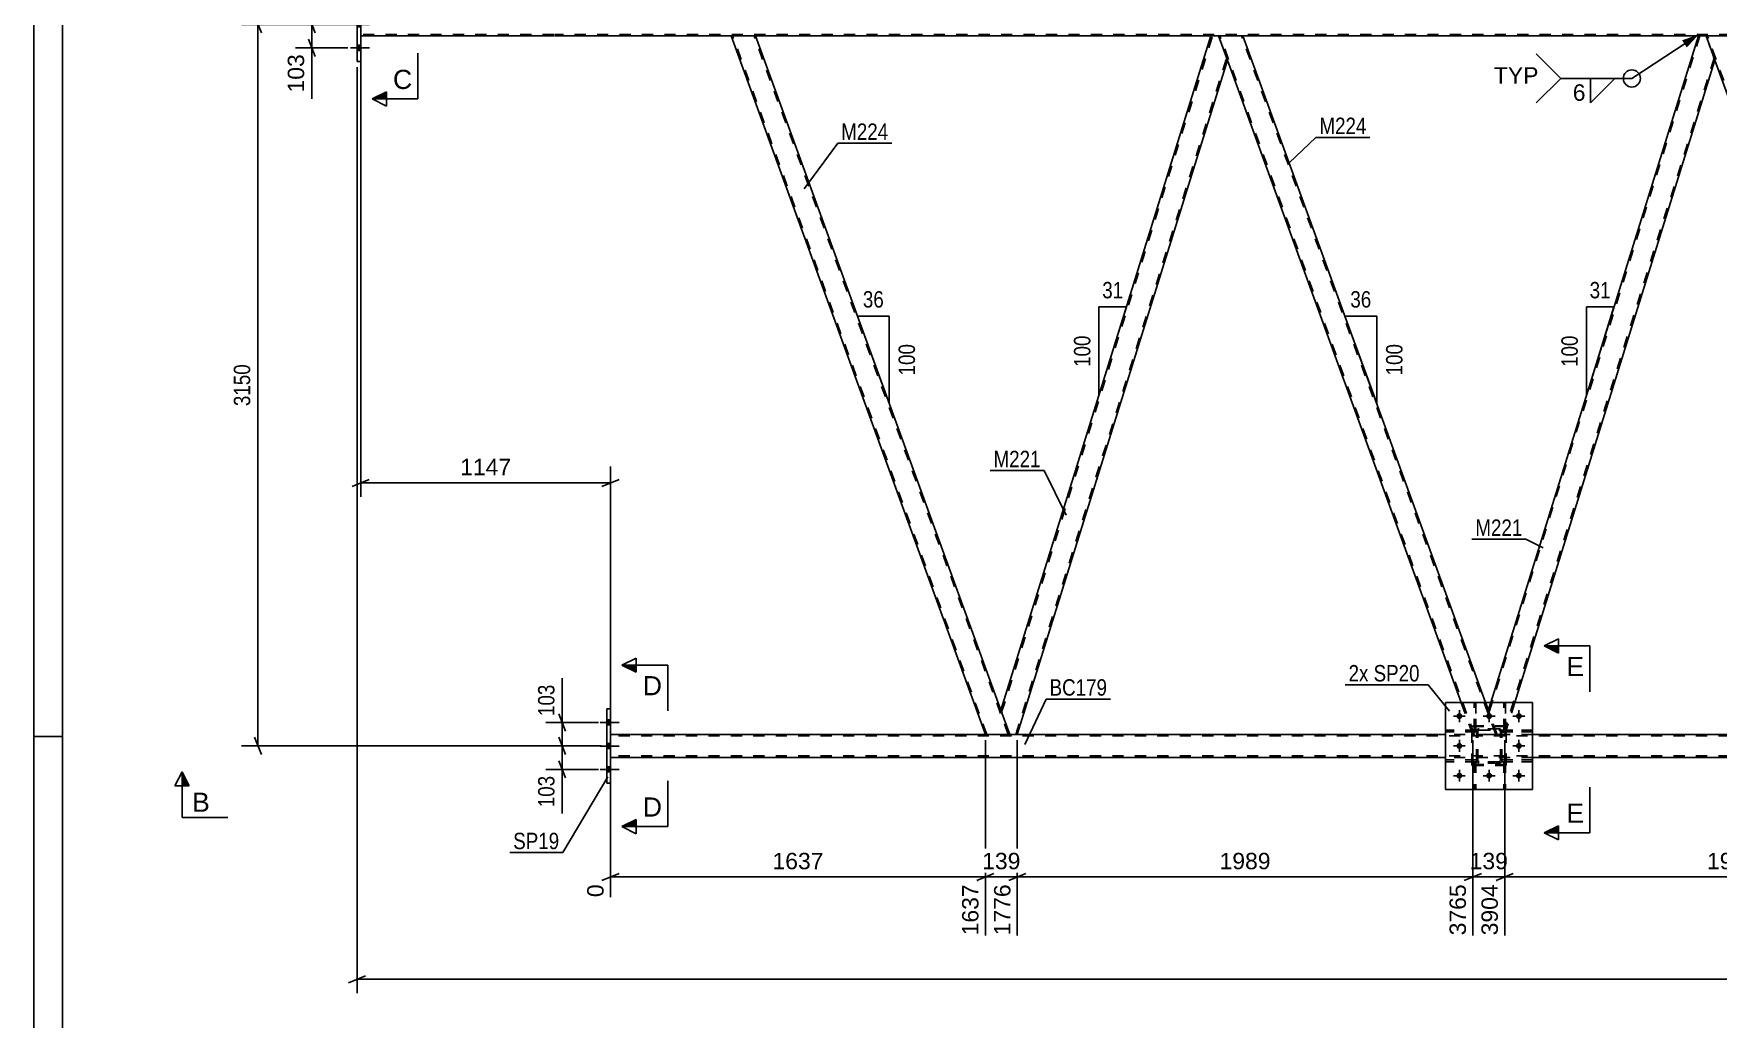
# Model space of a CAD drawing. Header units: millimetres. Extents: x -57 to 784, y -422 to 172.
# Drawn here: x -57.1 to 237.1, y -173.7 to -1.6 of the extents above; entities that cross this region are included whole.
import ezdxf

# ---------------------------------------------------------------- set-up
doc = ezdxf.new("R2010")
doc.units = ezdxf.units.MM
doc.linetypes.add('DXK_LINE_DOT2', pattern=[3.9198, 1.9599, -1.9599])
doc.linetypes.add('DXK_LINE_DOT3', pattern=[5.9187, 2.979, -0.9799, 0.9799, -0.9799])
doc.styles.add('Arial', font='ARIAL.TTF', dxfattribs={"height": 0.2})
doc.styles.add('Arial Narrow', font='ARIALN.TTF', dxfattribs={"height": 0.2})

# ---------------------------------------------------------------- blocks, each defined once
blk = doc.blocks.new('Unknown-122572029-1115')
at = {"color": 5, "linetype": 'Continuous'}
for p, q in [((-57.11, 171.64), (-57.11, -422.36)), ((-52.11, 166.64), (-52.11, -417.36)), ((-52.11, -124.36), (-57.11, -124.36))]:
    blk.add_line(p, q, dxfattribs=at)
blk = doc.blocks.new('Part-122572029-3618 - 3165')
at = {"color": 7, "linetype": 'DXK_LINE_DOT2'}
for p, q in [((204.69, -123.24), (199.29, -123.24)), ((199.29, -123.24), (199.29, -123.56)), ((199.29, -123.56), (204.69, -123.56)), ((199.89, -123.56), (199.89, -123.24)), ((204.69, -123.56), (204.69, -123.24))]:
    blk.add_line(p, q, dxfattribs=at)
blk = doc.blocks.new('Part-122572029-3621 - 3165')
at = {"color": 7, "linetype": 'DXK_LINE_DOT2'}
for p, q in [((199.29, -128.76), (199.29, -128.44)), ((199.29, -128.44), (204.69, -128.44)), ((204.69, -128.76), (199.29, -128.76)), ((199.89, -128.76), (199.89, -128.44)), ((204.69, -128.44), (204.69, -128.76))]:
    blk.add_line(p, q, dxfattribs=at)
blk = doc.blocks.new('Part-122572029-3347 - 3165')
at = {"color": 7, "linetype": 'DXK_LINE_DOT2'}
for p, q in [((0, 2), (0, -2)), ((33.73, -1.76), (0, -1.76)), ((697.85, -1.76), (33.83, -1.76)), ((68.96, -2), (64.7, -2)), ((154.09, -2), (148.51, -2)), ((239.22, -2), (233.65, -2))]:
    blk.add_line(p, q, dxfattribs=at)
at = {"color": 2, "linetype": 'Continuous'}
for p, q in [((33.73, -2), (0, -2)), ((64.7, -2), (33.83, -2)), ((148.51, -2), (68.96, -2)), ((233.65, -2), (154.09, -2))]:
    blk.add_line(p, q, dxfattribs=at)
blk = doc.blocks.new('Part-122572029-3617 - 3165')
at = {"color": 7, "linetype": 'DXK_LINE_DOT2'}
for p, q in [((194.89, -123.48), (194.93, -123.3)), ((194.93, -123.3), (194.89, -123.48)), ((194.89, -128.52), (194.89, -123.48)), ((195.13, -123.48), (195.15, -123.39)), ((195.13, -128.52), (195.13, -123.48)), ((195.15, -123.39), (195.2, -123.31)), ((195.19, -123.04), (195.37, -123)), ((195.37, -123), (195.19, -123.04)), ((195.2, -123.31), (195.28, -123.26)), ((195.28, -123.26), (195.37, -123.24)), ((198.81, -123), (195.37, -123)), ((195.37, -123.24), (198.81, -123.24)), ((198.81, -123), (199, -123.04)), ((199, -123.04), (198.81, -123)), ((198.81, -123.24), (198.91, -123.26)), ((198.91, -123.26), (198.98, -123.31)), ((198.98, -123.31), (199.04, -123.39)), ((199.04, -123.39), (199.05, -123.48)), ((199.05, -128.52), (199.05, -123.48)), ((199.26, -123.3), (199.29, -123.48)), ((199.29, -123.48), (199.26, -123.3)), ((199.29, -128.52), (199.29, -123.48)), ((194.93, -128.71), (194.89, -128.52)), ((194.89, -128.52), (194.93, -128.71)), ((195.15, -128.62), (195.13, -128.52)), ((195.2, -128.69), (195.15, -128.62)), ((195.37, -129), (195.19, -128.97)), ((195.19, -128.97), (195.37, -129)), ((195.28, -128.75), (195.2, -128.69)), ((195.37, -128.76), (195.28, -128.75)), ((198.81, -128.76), (195.37, -128.76)), ((198.81, -129), (195.37, -129)), ((198.91, -128.75), (198.81, -128.76)), ((199, -128.97), (198.81, -129)), ((198.81, -129), (199, -128.97)), ((198.98, -128.69), (198.91, -128.75)), ((199.04, -128.62), (198.98, -128.69)), ((199.05, -128.52), (199.04, -128.62)), ((199.29, -128.52), (199.26, -128.71)), ((199.26, -128.71), (199.29, -128.52))]:
    blk.add_line(p, q, dxfattribs=at)
at = {"color": 7, "linetype": 'DXK_LINE_DOT3'}
blk.add_line((197.09, -126), (197.09, -126), dxfattribs=at)
at = {"color": 7, "linetype": 'DXK_LINE_DOT2'}
for centre, start, end in [((195.37, -123.48), 112.5, 157.5), ((195.37, -123.48), 112.5, 157.5), ((198.81, -123.48), 22.5, 67.5), ((198.81, -123.48), 22.5, 67.5), ((195.37, -128.52), 202.5, 247.5), ((195.37, -128.52), 202.5, 247.5), ((198.81, -128.52), 292.5, 337.5), ((198.81, -128.52), 292.5, 337.5)]:
    blk.add_arc(centre, 0.48, start, end, dxfattribs=at)
blk = doc.blocks.new('Bolt-122572029-3310 - 3165')
at = {"linetype": 'Continuous'}
for points in [[(192.41, -120.8, -1), (191.37, -120.8, -1)], [(197.61, -120.8, -1), (196.57, -120.8, -1)], [(202.81, -120.8, -1), (201.77, -120.8, -1)], [(192.41, -126, -1), (191.37, -126, -1)], [(202.81, -126, -1), (201.77, -126, -1)], [(192.41, -131.2, -1), (191.37, -131.2, -1)], [(197.61, -131.2, -1), (196.57, -131.2, -1)], [(202.81, -131.2, -1), (201.77, -131.2, -1)]]:
    blk.add_hatch(color=1, dxfattribs=at).paths.add_polyline_path(points)
at = {"color": 1, "linetype": 'Continuous'}
for p, q in [((191.89, -119.76), (191.89, -121.84)), ((197.09, -119.76), (197.09, -121.84)), ((202.29, -119.76), (202.29, -121.84)), ((192.93, -120.8), (190.85, -120.8)), ((198.13, -120.8), (196.05, -120.8)), ((203.33, -120.8), (201.25, -120.8)), ((192.93, -126), (190.85, -126)), ((191.89, -124.96), (191.89, -127.04)), ((203.33, -126), (201.25, -126)), ((202.29, -124.96), (202.29, -127.04)), ((192.93, -131.2), (190.85, -131.2)), ((191.89, -130.16), (191.89, -132.24)), ((198.13, -131.2), (196.05, -131.2)), ((197.09, -130.16), (197.09, -132.24)), ((203.33, -131.2), (201.25, -131.2)), ((202.29, -130.16), (202.29, -132.24))]:
    blk.add_line(p, q, dxfattribs=at)
blk = doc.blocks.new('Part-122572029-3342 - 3165')
at = {"color": 2, "linetype": 'Continuous'}
for p, q in [((109.1, -124), (43.63, -124)), ((189.49, -124), (114.68, -124)), ((279.37, -124), (204.69, -124)), ((189.49, -128), (43.63, -128)), ((444.9, -128), (204.69, -128))]:
    blk.add_line(p, q, dxfattribs=at)
at = {"color": 7, "linetype": 'DXK_LINE_DOT2'}
for p, q in [((43.63, -128), (43.63, -124)), ((717.3, -124.24), (43.63, -124.24)), ((114.68, -124), (109.1, -124)), ((204.69, -124), (189.49, -124)), ((717.3, -127.76), (43.63, -127.76)), ((204.69, -128), (189.49, -128))]:
    blk.add_line(p, q, dxfattribs=at)
blk = doc.blocks.new('Part-122572029-3756 - 3165')
at = {"color": 7, "linetype": 'DXK_LINE_DOT2'}
for p, q in [((199.29, -123.56), (199.29, -123.24)), ((199.29, -123.24), (204.69, -123.24)), ((204.69, -123.56), (199.29, -123.56)), ((199.89, -123.56), (199.89, -123.24)), ((204.69, -123.24), (204.69, -123.56))]:
    blk.add_line(p, q, dxfattribs=at)
blk = doc.blocks.new('Part-122572029-3615 - 3165')
at = {"color": 7, "linetype": 'DXK_LINE_DOT2'}
for p, q in [((200.09, -122.47), (194.09, -122.47)), ((194.09, -129.27), (194.09, -122.47)), ((200.09, -129.27), (200.09, -122.47)), ((200.09, -129.27), (194.09, -129.27))]:
    blk.add_line(p, q, dxfattribs=at)
blk = doc.blocks.new('Part-122572029-3488 - 3165')
at = {"color": 2, "linetype": 'Continuous'}
for p, q in [((154.09, -2), (149.83, -2)), ((154.09, -2), (196.46, -118.4)), ((192.2, -118.4), (151.38, -6.25))]:
    blk.add_line(p, q, dxfattribs=at)
at = {"color": 7, "linetype": 'DXK_LINE_DOT2'}
for p, q in [((149.83, -2), (151.38, -6.25)), ((194.49, -124), (150.09, -2)), ((150.09, -2), (150.11, -2)), ((198.24, -124), (153.83, -2)), ((194.24, -124), (192.2, -118.4)), ((198.49, -124), (196.46, -118.4)), ((198.49, -124), (194.24, -124))]:
    blk.add_line(p, q, dxfattribs=at)
blk = doc.blocks.new('Part-122572029-3491 - 3165')
at = {"color": 7, "linetype": 'DXK_LINE_DOT2'}
for p, q in [((194.89, -123.24), (189.49, -123.24)), ((189.49, -123.56), (189.49, -123.24)), ((194.89, -123.56), (189.49, -123.56)), ((194.29, -123.56), (194.29, -123.24)), ((194.89, -123.24), (194.89, -123.56))]:
    blk.add_line(p, q, dxfattribs=at)
blk = doc.blocks.new('Part-122572029-3492 - 3165')
at = {"color": 7, "linetype": 'DXK_LINE_DOT2'}
for p, q in [((194.89, -128.44), (189.49, -128.44)), ((189.49, -128.76), (189.49, -128.44)), ((194.89, -128.76), (189.49, -128.76)), ((194.29, -128.76), (194.29, -128.44)), ((194.89, -128.44), (194.89, -128.76))]:
    blk.add_line(p, q, dxfattribs=at)
blk = doc.blocks.new('Part-122572029-3493 - 3165')
at = {"color": 2, "linetype": 'Continuous'}
for p, q in [((194.45, -118.4), (194.45, -118.4)), ((194.77, -118.4), (194.45, -118.4)), ((194.77, -118.4), (194.77, -118.4))]:
    blk.add_line(p, q, dxfattribs=at)
at = {"color": 7, "linetype": 'DXK_LINE_DOT2'}
for p, q in [((194.45, -123.25), (194.45, -118.4)), ((194.77, -123.25), (194.77, -118.4)), ((194.45, -122.65), (194.77, -122.65)), ((194.77, -123.25), (194.45, -123.25))]:
    blk.add_line(p, q, dxfattribs=at)
blk = doc.blocks.new('Part-122572029-3494 - 3165')
at = {"color": 7, "linetype": 'DXK_LINE_DOT2'}
for p, q in [((194.89, -123.24), (189.49, -123.24)), ((189.49, -123.24), (189.49, -123.56)), ((194.89, -123.56), (189.49, -123.56)), ((194.29, -123.56), (194.29, -123.24)), ((194.89, -123.56), (194.89, -123.24))]:
    blk.add_line(p, q, dxfattribs=at)
blk = doc.blocks.new('Part-122572029-3509 - 3165')
at = {"color": 7, "linetype": 'DXK_LINE_DOT2'}
for p, q in [((233.9, -2), (197.08, -120.12)), ((236.38, -5.88), (199.56, -124)), ((197.37, -118.4), (196.95, -119.75)), ((198.49, -124), (196.95, -119.75)), ((201.56, -118.4), (199.81, -124)), ((199.81, -124), (198.49, -124))]:
    blk.add_line(p, q, dxfattribs=at)
at = {"color": 2, "linetype": 'Continuous'}
for p, q in [((233.65, -2), (197.37, -118.4)), ((234.97, -2), (233.65, -2)), ((236.51, -6.25), (234.97, -2)), ((236.51, -6.25), (201.56, -118.4))]:
    blk.add_line(p, q, dxfattribs=at)
blk = doc.blocks.new('Part-122572029-3627 - 3165')
at = {"color": 7, "linetype": 'DXK_LINE_DOT2'}
for p, q in [((194.89, -128.44), (189.49, -128.44)), ((189.49, -128.44), (189.49, -128.76)), ((194.89, -128.76), (189.49, -128.76)), ((194.29, -128.76), (194.29, -128.44)), ((194.89, -128.76), (194.89, -128.44))]:
    blk.add_line(p, q, dxfattribs=at)
blk = doc.blocks.new('Part-122572029-3514 - 3165')
at = {"color": 2, "linetype": 'Continuous'}
for p, q in [((111.81, -119.75), (148.51, -2)), ((149.83, -2), (148.51, -2)), ((151.38, -6.25), (149.83, -2)), ((114.68, -124), (151.38, -6.25)), ((113.36, -124), (111.81, -119.75)), ((113.36, -124), (114.17, -124)), ((114.64, -124), (114.17, -124)), ((114.64, -124), (114.68, -124))]:
    blk.add_line(p, q, dxfattribs=at)
at = {"color": 7, "linetype": 'DXK_LINE_DOT2'}
for p, q in [((111.95, -120.12), (148.77, -2)), ((114.43, -124), (151.24, -5.88)), ((114.17, -124), (114.53, -124))]:
    blk.add_line(p, q, dxfattribs=at)
blk = doc.blocks.new('Part-122572029-3649 - 3165')
at = {"color": 2, "linetype": 'Continuous'}
for p, q in [((239.22, -2), (234.97, -2)), ((239.22, -2), (282.08, -119.75)), ((279.37, -124), (236.51, -6.25)), ((283.59, -124), (279.37, -124)), ((283.63, -124), (283.59, -124))]:
    blk.add_line(p, q, dxfattribs=at)
at = {"color": 7, "linetype": 'DXK_LINE_DOT2'}
for p, q in [((234.97, -2), (236.51, -6.25)), ((279.63, -124), (235.22, -2)), ((235.22, -2), (235.24, -2)), ((283.37, -124), (238.97, -2)), ((283.63, -124), (282.08, -119.75)), ((279.63, -124), (279.65, -124))]:
    blk.add_line(p, q, dxfattribs=at)
blk = doc.blocks.new('Part-122572029-3583 - 3165')
at = {"color": 2, "linetype": 'Continuous'}
for p, q in [((43.63, -119.5), (42.99, -119.5)), ((42.99, -119.5), (42.99, -132.5)), ((43.63, -132.5), (43.63, -119.5)), ((42.99, -132.5), (43.63, -132.5))]:
    blk.add_line(p, q, dxfattribs=at)
blk = doc.blocks.new('Part-122572029-3598 - 3165')
at = {"color": 2, "linetype": 'Continuous'}
for p, q in [((-0.64, -6.5), (-0.64, 6.5)), ((0, 6.5), (-0.64, 6.5)), ((0, -6.5), (0, 6.5)), ((-0.64, -6.5), (0, -6.5))]:
    blk.add_line(p, q, dxfattribs=at)
blk = doc.blocks.new('Part-122572029-3605 - 3165')
at = {"color": 7, "linetype": 'DXK_LINE_DOT2'}
for p, q in [((199.65, -123.25), (199.65, -118.4)), ((199.65, -118.4), (199.97, -118.4)), ((199.97, -118.4), (199.97, -123.25)), ((199.65, -122.65), (199.97, -122.65)), ((199.97, -123.25), (199.65, -123.25))]:
    blk.add_line(p, q, dxfattribs=at)
blk = doc.blocks.new('Part-122572029-3606 - 3165')
at = {"color": 7, "linetype": 'DXK_LINE_DOT2'}
for p, q in [((194.45, -128.77), (194.77, -128.77)), ((194.45, -128.77), (194.45, -133.6)), ((194.45, -129.37), (194.77, -129.37)), ((194.77, -128.77), (194.77, -133.6)), ((194.77, -133.6), (194.45, -133.6))]:
    blk.add_line(p, q, dxfattribs=at)
blk = doc.blocks.new('Part-122572029-3607 - 3165')
at = {"color": 7, "linetype": 'DXK_LINE_DOT2'}
for p, q in [((199.65, -128.77), (199.97, -128.77)), ((199.65, -128.77), (199.65, -133.6)), ((199.65, -129.37), (199.97, -129.37)), ((199.97, -128.77), (199.97, -133.6)), ((199.97, -133.6), (199.65, -133.6))]:
    blk.add_line(p, q, dxfattribs=at)
blk = doc.blocks.new('Part-122572029-3608 - 3165')
at = {"color": 7, "linetype": 'DXK_LINE_DOT2'}
for p, q in [((194.89, -123.48), (194.93, -123.3)), ((194.93, -123.3), (194.89, -123.48)), ((194.89, -128.52), (194.89, -123.48)), ((195.13, -123.48), (195.15, -123.39)), ((195.13, -128.52), (195.13, -123.48)), ((195.15, -123.39), (195.2, -123.31)), ((195.19, -123.04), (195.37, -123)), ((195.37, -123), (195.19, -123.04)), ((195.2, -123.31), (195.28, -123.26)), ((195.28, -123.26), (195.37, -123.24)), ((198.81, -123), (195.37, -123)), ((195.37, -123.24), (198.81, -123.24)), ((198.81, -123), (199, -123.04)), ((199, -123.04), (198.81, -123)), ((198.81, -123.24), (198.91, -123.26)), ((198.91, -123.26), (198.98, -123.31)), ((198.98, -123.31), (199.04, -123.39)), ((199.04, -123.39), (199.05, -123.48)), ((199.05, -128.52), (199.05, -123.48)), ((199.26, -123.3), (199.29, -123.48)), ((199.29, -123.48), (199.26, -123.3)), ((199.29, -128.52), (199.29, -123.48)), ((194.93, -128.71), (194.89, -128.52)), ((194.89, -128.52), (194.93, -128.71)), ((195.15, -128.62), (195.13, -128.52)), ((195.2, -128.69), (195.15, -128.62)), ((195.37, -129), (195.19, -128.97)), ((195.19, -128.97), (195.37, -129)), ((195.28, -128.75), (195.2, -128.69)), ((195.37, -128.76), (195.28, -128.75)), ((198.81, -128.76), (195.37, -128.76)), ((198.81, -129), (195.37, -129)), ((198.91, -128.75), (198.81, -128.76)), ((199, -128.97), (198.81, -129)), ((198.81, -129), (199, -128.97)), ((198.98, -128.69), (198.91, -128.75)), ((199.04, -128.62), (198.98, -128.69)), ((199.05, -128.52), (199.04, -128.62)), ((199.29, -128.52), (199.26, -128.71)), ((199.26, -128.71), (199.29, -128.52))]:
    blk.add_line(p, q, dxfattribs=at)
at = {"color": 7, "linetype": 'DXK_LINE_DOT3'}
blk.add_line((197.09, -126), (197.09, -126), dxfattribs=at)
at = {"color": 7, "linetype": 'DXK_LINE_DOT2'}
for centre, start, end in [((195.37, -123.48), 112.5, 157.5), ((195.37, -123.48), 112.5, 157.5), ((198.81, -123.48), 22.5, 67.5), ((198.81, -123.48), 22.5, 67.5), ((195.37, -128.52), 202.5, 247.5), ((195.37, -128.52), 202.5, 247.5), ((198.81, -128.52), 292.5, 337.5), ((198.81, -128.52), 292.5, 337.5)]:
    blk.add_arc(centre, 0.48, start, end, dxfattribs=at)
blk = doc.blocks.new('Part-122572029-3614 - 3165')
at = {"color": 2, "linetype": 'Continuous'}
for p, q in [((199.65, -118.4), (199.65, -118.4)), ((199.97, -118.4), (199.65, -118.4)), ((199.97, -118.4), (199.97, -118.4))]:
    blk.add_line(p, q, dxfattribs=at)
at = {"color": 7, "linetype": 'DXK_LINE_DOT2'}
for p, q in [((199.65, -123.25), (199.65, -118.4)), ((199.97, -123.25), (199.97, -118.4)), ((199.65, -122.65), (199.97, -122.65)), ((199.97, -123.25), (199.65, -123.25))]:
    blk.add_line(p, q, dxfattribs=at)
blk = doc.blocks.new('Part-122572029-3616 - 3165')
at = {"color": 7, "linetype": 'DXK_LINE_DOT2'}
for p, q in [((200.09, -122.6), (194.09, -122.6)), ((194.09, -129.4), (194.09, -122.6)), ((200.09, -129.4), (200.09, -122.6)), ((200.09, -129.4), (194.09, -129.4))]:
    blk.add_line(p, q, dxfattribs=at)
blk = doc.blocks.new('Part-122572029-3619 - 3165')
at = {"color": 7, "linetype": 'DXK_LINE_DOT2'}
for p, q in [((204.69, -128.44), (199.29, -128.44)), ((199.29, -128.44), (199.29, -128.76)), ((199.29, -128.76), (204.69, -128.76)), ((199.89, -128.76), (199.89, -128.44)), ((204.69, -128.76), (204.69, -128.44))]:
    blk.add_line(p, q, dxfattribs=at)
blk = doc.blocks.new('Part-122572029-3628 - 3165')
at = {"color": 7, "linetype": 'DXK_LINE_DOT2'}
for p, q in [((194.45, -123.25), (194.45, -118.4)), ((194.45, -118.4), (194.77, -118.4)), ((194.77, -118.4), (194.77, -123.25)), ((194.45, -122.65), (194.77, -122.65)), ((194.77, -123.25), (194.45, -123.25))]:
    blk.add_line(p, q, dxfattribs=at)
blk = doc.blocks.new('Bolt-122572029-3706 - 3165')
at = {"linetype": 'Continuous'}
for points in [[(0, 3.66), (0, 4.54), (-0.64, 4.54), (-0.64, 3.66)], [(0, 3.66), (0, 4.54), (-0.64, 4.54), (-0.64, 3.66)], [(0, 3.66), (0, 4.54), (-0.64, 4.54), (-0.64, 3.66)], [(0, -0.46), (0, 0.42), (-0.64, 0.42), (-0.64, -0.46)], [(0, -0.46), (0, 0.42), (-0.64, 0.42), (-0.64, -0.46)], [(0, -4.54), (0, -3.66), (-0.64, -3.66), (-0.64, -4.54)], [(0, -4.54), (0, -3.66), (-0.64, -3.66), (-0.64, -4.54)], [(0, -4.54), (0, -3.66), (-0.64, -3.66), (-0.64, -4.54)]]:
    blk.add_hatch(color=1, dxfattribs=at).paths.add_polyline_path(points)
at = {"color": 1, "linetype": 'Continuous'}
for p, q in [((-1.8, 4.1), (1.52, 4.1)), ((-1.8, 4.1), (1.52, 4.1)), ((-1.8, 4.1), (1.52, 4.1)), ((-0.64, 4.54), (0, 4.54)), ((-0.64, 4.54), (0, 4.54)), ((-0.64, 4.54), (0, 4.54)), ((-0.64, 3.66), (0, 3.66)), ((-0.64, 3.66), (0, 3.66)), ((-0.64, 3.66), (0, 3.66)), ((-0.64, 0.42), (0, 0.42)), ((-0.64, 0.42), (0, 0.42)), ((-1.8, -0.02), (1.52, -0.02)), ((-1.8, -0.02), (1.52, -0.02)), ((-0.64, -0.46), (0, -0.46)), ((-0.64, -0.46), (0, -0.46)), ((-1.8, -4.1), (1.52, -4.1)), ((-1.8, -4.1), (1.52, -4.1)), ((-1.8, -4.1), (1.52, -4.1)), ((-0.64, -3.66), (0, -3.66)), ((-0.64, -3.66), (0, -3.66)), ((-0.64, -3.66), (0, -3.66)), ((-0.64, -4.54), (0, -4.54)), ((-0.64, -4.54), (0, -4.54)), ((-0.64, -4.54), (0, -4.54))]:
    blk.add_line(p, q, dxfattribs=at)
blk = doc.blocks.new('Part-122572029-3714 - 3165')
at = {"color": 2, "linetype": 'Continuous'}
for p, q in [((189.49, -118.4), (189.49, -133.6)), ((204.69, -118.4), (189.49, -118.4)), ((204.69, -133.6), (204.69, -118.4)), ((189.49, -133.6), (204.69, -133.6))]:
    blk.add_line(p, q, dxfattribs=at)
blk = doc.blocks.new('Part-122572029-3719 - 3165')
at = {"color": 7, "linetype": 'DXK_LINE_DOT2'}
for p, q in [((189.49, -133.6), (189.49, -118.4)), ((189.49, -118.4), (204.69, -118.4)), ((204.69, -118.4), (204.69, -133.6)), ((204.69, -133.6), (189.49, -133.6))]:
    blk.add_line(p, q, dxfattribs=at)
blk = doc.blocks.new('Bolt-122572029-3752 - 3165')
at = {"color": 1, "linetype": 'Continuous'}
for p, q in [((191.89, -119.76), (191.89, -120.46)), ((197.09, -119.76), (197.09, -120.46)), ((202.29, -119.76), (202.29, -120.46)), ((190.85, -120.8), (191.55, -120.8)), ((191.89, -121.84), (191.89, -121.15)), ((192.93, -120.8), (192.24, -120.8)), ((196.05, -120.8), (196.75, -120.8)), ((197.09, -121.84), (197.09, -121.15)), ((198.13, -120.8), (197.44, -120.8)), ((201.25, -120.8), (201.95, -120.8)), ((202.29, -121.84), (202.29, -121.15)), ((203.33, -120.8), (202.64, -120.8)), ((190.85, -126), (191.55, -126)), ((191.89, -124.96), (191.89, -125.66)), ((191.89, -127.04), (191.89, -126.35)), ((192.93, -126), (192.24, -126)), ((201.25, -126), (201.95, -126)), ((202.29, -124.96), (202.29, -125.66)), ((202.29, -127.04), (202.29, -126.35)), ((203.33, -126), (202.64, -126)), ((190.85, -131.2), (191.55, -131.2)), ((191.89, -130.16), (191.89, -130.86)), ((191.89, -132.24), (191.89, -131.55)), ((192.93, -131.2), (192.24, -131.2)), ((196.05, -131.2), (196.75, -131.2)), ((197.09, -130.16), (197.09, -130.86)), ((197.09, -132.24), (197.09, -131.55)), ((198.13, -131.2), (197.44, -131.2)), ((201.25, -131.2), (201.95, -131.2)), ((202.29, -130.16), (202.29, -130.86)), ((202.29, -132.24), (202.29, -131.55)), ((203.33, -131.2), (202.64, -131.2))]:
    blk.add_line(p, q, dxfattribs=at)
blk = doc.blocks.new('Bolt-122572029-3753 - 3165')
at = {"linetype": 'Continuous'}
for points in [[(43.63, -122.34), (43.63, -121.46), (42.99, -121.46), (42.99, -122.34)], [(43.63, -122.34), (43.63, -121.46), (42.99, -121.46), (42.99, -122.34)], [(43.63, -122.34), (43.63, -121.46), (42.99, -121.46), (42.99, -122.34)], [(43.63, -126.46), (43.63, -125.58), (42.99, -125.58), (42.99, -126.46)], [(43.63, -126.46), (43.63, -125.58), (42.99, -125.58), (42.99, -126.46)], [(43.63, -130.54), (43.63, -129.66), (42.99, -129.66), (42.99, -130.54)], [(43.63, -130.54), (43.63, -129.66), (42.99, -129.66), (42.99, -130.54)], [(43.63, -130.54), (43.63, -129.66), (42.99, -129.66), (42.99, -130.54)]]:
    blk.add_hatch(color=1, dxfattribs=at).paths.add_polyline_path(points)
at = {"color": 1, "linetype": 'Continuous'}
for p, q in [((41.83, -121.9), (45.15, -121.9)), ((41.83, -121.9), (45.15, -121.9)), ((41.83, -121.9), (45.15, -121.9)), ((42.99, -121.46), (43.63, -121.46)), ((42.99, -121.46), (43.63, -121.46)), ((42.99, -121.46), (43.63, -121.46)), ((42.99, -122.34), (43.63, -122.34)), ((42.99, -122.34), (43.63, -122.34)), ((42.99, -122.34), (43.63, -122.34)), ((41.83, -126.02), (45.15, -126.02)), ((41.83, -126.02), (45.15, -126.02)), ((42.99, -125.58), (43.63, -125.58)), ((42.99, -125.58), (43.63, -125.58)), ((42.99, -126.46), (43.63, -126.46)), ((42.99, -126.46), (43.63, -126.46)), ((41.83, -130.1), (45.15, -130.1)), ((41.83, -130.1), (45.15, -130.1)), ((41.83, -130.1), (45.15, -130.1)), ((42.99, -129.66), (43.63, -129.66)), ((42.99, -129.66), (43.63, -129.66)), ((42.99, -129.66), (43.63, -129.66)), ((42.99, -130.54), (43.63, -130.54)), ((42.99, -130.54), (43.63, -130.54)), ((42.99, -130.54), (43.63, -130.54))]:
    blk.add_line(p, q, dxfattribs=at)
blk = doc.blocks.new('Part-122572029-3769 - 3165')
at = {"color": 7, "linetype": 'DXK_LINE_DOT2'}
for p, q in [((194.77, -128.77), (194.45, -128.77)), ((194.45, -128.77), (194.45, -133.6)), ((194.45, -129.37), (194.77, -129.37)), ((194.77, -128.77), (194.77, -133.6)), ((194.45, -133.6), (194.77, -133.6))]:
    blk.add_line(p, q, dxfattribs=at)
blk = doc.blocks.new('Part-122572029-3770 - 3165')
at = {"color": 7, "linetype": 'DXK_LINE_DOT2'}
for p, q in [((199.97, -128.77), (199.65, -128.77)), ((199.65, -128.77), (199.65, -133.6)), ((199.65, -129.37), (199.97, -129.37)), ((199.97, -128.77), (199.97, -133.6)), ((199.65, -133.6), (199.97, -133.6))]:
    blk.add_line(p, q, dxfattribs=at)
blk = doc.blocks.new('Part-122572029-3779 - 3165')
at = {"color": 2, "linetype": 'Continuous'}
for p, q in [((109.1, -124), (64.7, -2)), ((64.7, -2), (68.96, -2)), ((68.96, -2), (111.81, -119.75)), ((113.32, -124), (109.1, -124)), ((113.36, -124), (113.32, -124))]:
    blk.add_line(p, q, dxfattribs=at)
at = {"color": 7, "linetype": 'DXK_LINE_DOT2'}
for p, q in [((109.36, -124), (64.95, -2)), ((64.95, -2), (64.97, -2)), ((113.1, -124), (68.7, -2)), ((113.36, -124), (111.81, -119.75)), ((109.36, -124), (109.38, -124))]:
    blk.add_line(p, q, dxfattribs=at)
blk = doc.blocks.new('StraightDimension-122572029-4649 - 3165')
at = {"color": 7, "linetype": 'Continuous'}
for p, q in [((34.59, -120.4), (35.79, -123.4)), ((41.52, -121.9), (32.34, -121.9)), ((35.19, -126), (35.19, -121.9)), ((41.52, -126), (32.34, -126)), ((35.79, -127.5), (34.59, -124.5))]:
    blk.add_line(p, q, dxfattribs=at)
at = {"color": 0}
blk.add_wipeout([(34.44, -114.69), (30.24, -114.69), (30.24, -121.38), (34.44, -121.38)], dxfattribs=at)
at = {"color": 7, "linetype": 'Continuous'}
blk.add_line((35.19, -121.9), (35.19, -114.17), dxfattribs=at)
blk.add_line((35.19, -121.9), (35.19, -114.17), dxfattribs=at)
at = {"color": 3, "style": 'Arial Narrow'}
blk.add_text('103', height=2.863, rotation=90.0002, dxfattribs=at).set_placement((33.84, -120.78))
blk = doc.blocks.new('StraightDimension-122572029-4794 - 3165')
at = {"color": 7, "linetype": 'Continuous'}
for p, q in [((194.24, -125), (194.24, -159.08)), ((199.81, -125), (199.81, -159.08)), ((192.74, -149.49), (195.74, -148.29)), ((194.24, -148.89), (199.81, -148.89)), ((201.31, -148.29), (198.31, -149.49))]:
    blk.add_line(p, q, dxfattribs=at)
at = {"color": 0}
blk.add_wipeout([(200.96, -148.14), (200.96, -143.94), (193.09, -143.94), (193.09, -148.14)], dxfattribs=at)
at = {"color": 3, "style": 'Arial'}
blk.add_text('139', height=2.865, dxfattribs=at).set_placement((193.69, -147.54))
at = {"color": 0, "linetype": 'Continuous'}
blk.add_wipeout([(199.21, -149.59), (195.01, -149.59), (195.01, -159.68), (199.21, -159.68)], dxfattribs=at)
at = {"color": 3, "linetype": 'Continuous', "style": 'Arial'}
blk.add_text('3904', height=2.865, rotation=90.0002, dxfattribs=at).set_placement((198.61, -159.08))
blk = doc.blocks.new('AngleDimension-122572029-17175 - 3165')
at = {"color": 7, "linetype": 'Continuous'}
for p, q in [((176.23, -62.82), (171.9, -50.95)), ((177.45, -50.95), (171.9, -50.95)), ((177.45, -66.17), (171.9, -50.95)), ((177.45, -66.17), (177.45, -50.95))]:
    blk.add_line(p, q, dxfattribs=at)
at = {"color": 0}
for points in [[(177.1, -50.05), (177.1, -45.85), (172.25, -45.85), (172.25, -50.05)], [(182.55, -55.22), (178.35, -55.22), (178.35, -61.9), (182.55, -61.9)]]:
    blk.add_wipeout(points, dxfattribs=at)
at = {"color": 3, "style": 'Arial Narrow'}
blk.add_text('36', height=2.863, dxfattribs=at).set_placement((172.85, -49.45))
blk.add_text('100', height=2.863, rotation=90.0002, dxfattribs=at).set_placement((181.95, -61.3))
blk = doc.blocks.new('AngleDimension-122572029-17173 - 3165')
at = {"color": 7, "linetype": 'Continuous'}
for p, q in [((214.07, -49.34), (218.89, -49.34)), ((214.07, -64.81), (218.89, -49.34)), ((214.07, -64.81), (214.07, -49.34)), ((214.95, -61.99), (218.89, -49.34))]:
    blk.add_line(p, q, dxfattribs=at)
at = {"color": 0}
for points in [[(218.91, -48.44), (218.91, -44.24), (214.05, -44.24), (214.05, -48.44)], [(213.17, -53.74), (208.97, -53.74), (208.97, -60.42), (213.17, -60.42)]]:
    blk.add_wipeout(points, dxfattribs=at)
at = {"color": 3, "style": 'Arial Narrow'}
blk.add_text('31', height=2.863, dxfattribs=at).set_placement((214.65, -47.84))
blk.add_text('100', height=2.863, rotation=90.0002, dxfattribs=at).set_placement((212.57, -59.82))
blk = doc.blocks.new('StraightDimension-122572029-4634 - 3165')
at = {"color": 7, "linetype": 'Continuous'}
for p, q in [((0, -3), (0, -82.48)), ((43.63, -123), (43.63, -77.23)), ((1.5, -79.48), (-1.5, -80.68)), ((0, -80.08), (43.63, -80.08)), ((42.13, -80.68), (45.13, -79.48))]:
    blk.add_line(p, q, dxfattribs=at)
at = {"color": 0}
blk.add_wipeout([(26.86, -79.33), (26.86, -75.13), (16.77, -75.13), (16.77, -79.33)], dxfattribs=at)
at = {"color": 3, "style": 'Arial'}
blk.add_text('1147', height=2.865, dxfattribs=at).set_placement((17.37, -78.73))
blk = doc.blocks.new('StraightDimension-122572029-4939 - 3165')
at = {"color": 7, "linetype": 'Continuous'}
for p, q in [((-17.35, -1.5), (-18.55, 1.5)), ((-1.64, 0), (-20.8, 0)), ((-17.95, -126), (-17.95, 0)), ((41.99, -126), (-20.8, -126)), ((-18.55, -124.5), (-17.35, -127.5))]:
    blk.add_line(p, q, dxfattribs=at)
at = {"color": 0}
blk.add_wipeout([(-18.7, -58.74), (-22.9, -58.74), (-22.9, -67.26), (-18.7, -67.26)], dxfattribs=at)
at = {"color": 3, "style": 'Arial Narrow'}
blk.add_text('3150', height=2.863, rotation=90.0002, dxfattribs=at).set_placement((-19.3, -66.66))
blk = doc.blocks.new('StraightDimension-122572029-4639 - 3165')
at = {"color": 7, "linetype": 'Continuous'}
for p, q in [((41.52, -126), (32.34, -126)), ((34.59, -124.5), (35.79, -127.5)), ((35.19, -130.1), (35.19, -126)), ((35.79, -131.6), (34.59, -128.6)), ((41.52, -130.1), (32.34, -130.1))]:
    blk.add_line(p, q, dxfattribs=at)
at = {"color": 0}
blk.add_wipeout([(34.44, -130.63), (30.24, -130.63), (30.24, -137.31), (34.44, -137.31)], dxfattribs=at)
at = {"color": 7, "linetype": 'Continuous'}
blk.add_line((35.19, -130.1), (35.19, -137.83), dxfattribs=at)
blk.add_line((35.19, -130.1), (35.19, -137.83), dxfattribs=at)
at = {"color": 3, "style": 'Arial Narrow'}
blk.add_text('103', height=2.863, rotation=90.0002, dxfattribs=at).set_placement((33.84, -136.71))
blk = doc.blocks.new('AngleDimension-122572029-17160 - 3165')
at = {"color": 7, "linetype": 'Continuous'}
for p, q in [((91.09, -62.82), (86.77, -50.95)), ((92.31, -50.95), (86.77, -50.95)), ((92.31, -66.17), (86.77, -50.95)), ((92.31, -66.17), (92.31, -50.95))]:
    blk.add_line(p, q, dxfattribs=at)
at = {"color": 0}
for points in [[(91.97, -50.05), (91.97, -45.85), (87.11, -45.85), (87.11, -50.05)], [(97.41, -55.22), (93.21, -55.22), (93.21, -61.9), (97.41, -61.9)]]:
    blk.add_wipeout(points, dxfattribs=at)
at = {"color": 3, "style": 'Arial Narrow'}
blk.add_text('36', height=2.863, dxfattribs=at).set_placement((87.71, -49.45))
blk.add_text('100', height=2.863, rotation=90.0002, dxfattribs=at).set_placement((96.81, -61.3))
blk = doc.blocks.new('StraightDimension-122572029-4578 - 3165')
at = {"color": 7, "linetype": 'Continuous'}
for p, q in [((-9.13, 1.5), (-7.93, -1.5)), ((-1.64, 0), (-11.38, 0)), ((-7.93, -5.6), (-9.13, -2.6)), ((-8.53, -4.1), (-8.53, 0)), ((-2.26, -4.1), (-11.38, -4.1))]:
    blk.add_line(p, q, dxfattribs=at)
at = {"color": 0}
blk.add_wipeout([(-9.28, -4.63), (-13.48, -4.63), (-13.48, -12.5), (-9.28, -12.5)], dxfattribs=at)
at = {"color": 7, "linetype": 'Continuous'}
blk.add_line((-8.53, -4.1), (-8.53, -13.02), dxfattribs=at)
blk.add_line((-8.53, -4.1), (-8.53, -13.02), dxfattribs=at)
at = {"color": 3, "style": 'Arial'}
blk.add_text('103', height=2.865, rotation=90.0002, dxfattribs=at).set_placement((-9.88, -11.9))
blk = doc.blocks.new('StraightDimension-122572029-4587 - 3165')
at = {"color": 7, "linetype": 'Continuous'}
for p, q in [((-0.64, -7.5), (-0.64, -169.15)), ((0.86, -166.15), (-2.14, -167.35)), ((-0.64, -166.75), (726.56, -166.75))]:
    blk.add_line(p, q, dxfattribs=at)
blk = doc.blocks.new('StraightDimension-122572029-4660 - 3165')
at = {"color": 7, "linetype": 'Continuous'}
for p, q in [((109.1, -125), (109.1, -159.08)), ((43.63, -129), (43.63, -152.41)), ((45.13, -148.29), (42.13, -149.49)), ((43.63, -148.89), (109.1, -148.89)), ((107.6, -149.49), (110.6, -148.29))]:
    blk.add_line(p, q, dxfattribs=at)
at = {"color": 0}
blk.add_wipeout([(81.42, -148.14), (81.42, -143.94), (71.32, -143.94), (71.32, -148.14)], dxfattribs=at)
at = {"color": 0, "linetype": 'Continuous'}
for points in [[(43.03, -149.59), (38.83, -149.59), (38.83, -153.01), (43.03, -153.01)], [(108.5, -149.59), (104.3, -149.59), (104.3, -159.68), (108.5, -159.68)]]:
    blk.add_wipeout(points, dxfattribs=at)
at = {"color": 3, "style": 'Arial'}
blk.add_text('1637', height=2.865, dxfattribs=at).set_placement((71.92, -147.54))
at = {"color": 3, "linetype": 'Continuous', "style": 'Arial'}
for s, height, p in [('0', 2.87, (42.43, -152.41)), ('1637', 2.865, (107.9, -159.08))]:
    blk.add_text(s, height=height, rotation=90.0002, dxfattribs=at).set_placement(p)
blk = doc.blocks.new('StraightDimension-122572029-4778 - 3165')
at = {"color": 7, "linetype": 'Continuous'}
for p, q in [((199.81, -125), (199.81, -159.08)), ((279.37, -125), (279.37, -159.08)), ((201.31, -148.29), (198.31, -149.49)), ((199.81, -148.89), (279.37, -148.89)), ((277.87, -149.49), (280.87, -148.29))]:
    blk.add_line(p, q, dxfattribs=at)
at = {"color": 0}
blk.add_wipeout([(244.64, -148.14), (244.64, -143.94), (234.54, -143.94), (234.54, -148.14)], dxfattribs=at)
at = {"color": 0, "linetype": 'Continuous'}
blk.add_wipeout([(278.77, -149.59), (274.57, -149.59), (274.57, -159.68), (278.77, -159.68)], dxfattribs=at)
at = {"color": 3, "style": 'Arial'}
blk.add_text('1989', height=2.865, dxfattribs=at).set_placement((235.14, -147.54))
at = {"color": 3, "linetype": 'Continuous', "style": 'Arial'}
blk.add_text('5893', height=2.865, rotation=90.0002, dxfattribs=at).set_placement((278.17, -159.08))
blk = doc.blocks.new('StraightDimension-122572029-4810 - 3165')
at = {"color": 7, "linetype": 'Continuous'}
for p, q in [((114.68, -125), (114.68, -159.08)), ((194.24, -125), (194.24, -159.08)), ((116.18, -148.29), (113.18, -149.49)), ((114.68, -148.89), (194.24, -148.89)), ((192.74, -149.49), (195.74, -148.29))]:
    blk.add_line(p, q, dxfattribs=at)
at = {"color": 0}
blk.add_wipeout([(159.5, -148.14), (159.5, -143.94), (149.41, -143.94), (149.41, -148.14)], dxfattribs=at)
at = {"color": 0, "linetype": 'Continuous'}
blk.add_wipeout([(193.64, -149.59), (189.44, -149.59), (189.44, -159.68), (193.64, -159.68)], dxfattribs=at)
at = {"color": 3, "style": 'Arial'}
blk.add_text('1989', height=2.865, dxfattribs=at).set_placement((150.01, -147.54))
at = {"color": 3, "linetype": 'Continuous', "style": 'Arial'}
blk.add_text('3765', height=2.865, rotation=90.0002, dxfattribs=at).set_placement((193.04, -159.08))
blk = doc.blocks.new('StraightDimension-122572029-4826 - 3165')
at = {"color": 7, "linetype": 'Continuous'}
for p, q in [((109.1, -125), (109.1, -159.08)), ((114.68, -125), (114.68, -159.08)), ((107.6, -149.49), (110.6, -148.29)), ((109.1, -148.89), (114.68, -148.89)), ((116.18, -148.29), (113.18, -149.49))]:
    blk.add_line(p, q, dxfattribs=at)
at = {"color": 0}
blk.add_wipeout([(115.83, -148.14), (115.83, -143.94), (107.95, -143.94), (107.95, -148.14)], dxfattribs=at)
at = {"color": 3, "style": 'Arial'}
blk.add_text('139', height=2.865, dxfattribs=at).set_placement((108.55, -147.54))
at = {"color": 0, "linetype": 'Continuous'}
blk.add_wipeout([(114.08, -149.59), (109.88, -149.59), (109.88, -159.68), (114.08, -159.68)], dxfattribs=at)
at = {"color": 3, "linetype": 'Continuous', "style": 'Arial'}
blk.add_text('1776', height=2.865, rotation=90.0002, dxfattribs=at).set_placement((113.48, -159.08))
blk = doc.blocks.new('AngleDimension-122572029-4966 - 3165')
at = {"color": 7, "linetype": 'Continuous'}
for p, q in [((128.94, -49.34), (133.76, -49.34)), ((128.94, -64.81), (133.76, -49.34)), ((128.94, -64.81), (128.94, -49.34)), ((129.82, -61.99), (133.76, -49.34))]:
    blk.add_line(p, q, dxfattribs=at)
at = {"color": 0}
for points in [[(133.78, -48.44), (133.78, -44.24), (128.92, -44.24), (128.92, -48.44)], [(128.04, -53.74), (123.84, -53.74), (123.84, -60.42), (128.04, -60.42)]]:
    blk.add_wipeout(points, dxfattribs=at)
at = {"color": 3, "style": 'Arial Narrow'}
blk.add_text('31', height=2.863, dxfattribs=at).set_placement((129.52, -47.84))
blk.add_text('100', height=2.863, rotation=90.0002, dxfattribs=at).set_placement((127.44, -59.82))
blk = doc.blocks.new('MarkSet-122572029-5098 - 3165')
at = {"color": 30, "linetype": 'Continuous'}
blk.add_line((190.17, -119.92), (186.45, -115.34), dxfattribs=at)
at = {"color": 0}
blk.add_wipeout([(176.01, -114.74), (176.01, -111.74), (172.54, -111.74), (172.54, -114.74)], dxfattribs=at)
blk.add_wipeout([(176.01, -114.74), (176.01, -111.74), (172.54, -111.74), (172.54, -114.74)], dxfattribs=at)
blk.add_wipeout([(184.95, -114.74), (184.95, -111.74), (176.91, -111.74), (176.91, -114.74)], dxfattribs=at)
blk.add_wipeout([(184.95, -114.74), (184.95, -111.74), (176.91, -111.74), (176.91, -114.74)], dxfattribs=at)
at = {"color": 30, "linetype": 'Continuous'}
blk.add_line((171.94, -115.34), (186.45, -115.34), dxfattribs=at)
at = {"color": 3, "style": 'Arial Narrow'}
for s, p in [('2x', (172.54, -114.74)), ('SP20', (176.91, -114.74))]:
    blk.add_text(s, height=2.863, dxfattribs=at).set_placement(p)
blk = doc.blocks.new('SectionMark-122572029-5001 - 3165')
at = {"color": 6, "linetype": 'Continuous'}
for p, q in [((206.69, -108.55), (209.19, -107.3)), ((214.69, -108.55), (206.69, -108.55)), ((214.69, -141.18), (206.69, -141.18)), ((209.19, -142.43), (206.69, -141.18))]:
    blk.add_line(p, q, dxfattribs=at)
at = {"color": 0, "linetype": 'Continuous'}
for points in [[(213.69, -113.8), (213.69, -110.3), (210.58, -110.3), (210.58, -113.8)], [(213.69, -139.43), (213.69, -135.93), (210.58, -135.93), (210.58, -139.43)]]:
    blk.add_wipeout(points, dxfattribs=at)
at = {"linetype": 'Continuous'}
for points in [[(209.19, -108.55), (209.19, -109.8), (206.69, -108.55)], [(209.19, -139.93), (209.19, -141.18), (206.69, -141.18)]]:
    blk.add_hatch(color=6, dxfattribs=at).paths.add_polyline_path(points)
at = {"color": 6, "linetype": 'Continuous'}
for p, q in [((206.69, -108.55), (209.19, -109.8)), ((209.19, -109.8), (209.19, -107.3)), ((214.69, -108.55), (214.69, -116.55)), ((214.69, -141.18), (214.69, -133.18)), ((206.69, -141.18), (209.19, -139.93)), ((209.19, -139.93), (209.19, -142.43))]:
    blk.add_line(p, q, dxfattribs=at)
at = {"color": 3, "linetype": 'Continuous', "style": 'Arial'}
for p in [(210.58, -113.8), (210.58, -139.43)]:
    blk.add_text('E', height=3.34, dxfattribs=at).set_placement(p)
blk = doc.blocks.new('Mark-122572029-3338 - 3165')
at = {"color": 0}
blk.add_wipeout([(130.37, -117.22), (130.37, -114.22), (120.32, -114.22), (120.32, -117.22)], dxfattribs=at)
blk.add_wipeout([(130.37, -117.22), (130.37, -114.22), (120.32, -114.22), (120.32, -117.22)], dxfattribs=at)
at = {"color": 30, "linetype": 'Continuous'}
for p, q in [((116, -125.73), (119.72, -117.82)), ((119.72, -117.82), (130.97, -117.82))]:
    blk.add_line(p, q, dxfattribs=at)
at = {"color": 3, "style": 'Arial Narrow'}
blk.add_text('BC179', height=2.863, dxfattribs=at).set_placement((120.32, -117.22))
blk = doc.blocks.new('Mark-122572029-3484 - 3165')
at = {"color": 0}
blk.add_wipeout([(175.67, -19.15), (175.67, -16.15), (167.45, -16.15), (167.45, -19.15)], dxfattribs=at)
blk.add_wipeout([(175.67, -19.15), (175.67, -16.15), (167.45, -16.15), (167.45, -19.15)], dxfattribs=at)
at = {"color": 30, "linetype": 'Continuous'}
for p, q in [((162.16, -24.17), (166.85, -19.75)), ((166.85, -19.75), (176.27, -19.75))]:
    blk.add_line(p, q, dxfattribs=at)
at = {"color": 3, "style": 'Arial Narrow'}
blk.add_text('M224', height=2.863, dxfattribs=at).set_placement((167.45, -19.15))
blk = doc.blocks.new('Mark-122572029-3505 - 3165')
at = {"color": 0}
blk.add_wipeout([(202.91, -89.32), (202.91, -86.32), (194.68, -86.32), (194.68, -89.32)], dxfattribs=at)
blk.add_wipeout([(202.91, -89.32), (202.91, -86.32), (194.68, -86.32), (194.68, -89.32)], dxfattribs=at)
at = {"color": 30, "linetype": 'Continuous'}
for p in [(194.08, -89.92), (206.55, -91.4)]:
    blk.add_line(p, (203.51, -89.92), dxfattribs=at)
at = {"color": 3, "style": 'Arial Narrow'}
blk.add_text('M221', height=2.863, dxfattribs=at).set_placement((194.68, -89.32))
blk = doc.blocks.new('Mark-122572029-3510 - 3165')
at = {"color": 0}
blk.add_wipeout([(118.75, -77.33), (118.75, -74.33), (110.53, -74.33), (110.53, -77.33)], dxfattribs=at)
blk.add_wipeout([(118.75, -77.33), (118.75, -74.33), (110.53, -74.33), (110.53, -77.33)], dxfattribs=at)
at = {"color": 30, "linetype": 'Continuous'}
for p in [(109.93, -77.93), (123.2, -85.68)]:
    blk.add_line(p, (119.35, -77.93), dxfattribs=at)
at = {"color": 3, "style": 'Arial Narrow'}
blk.add_text('M221', height=2.863, dxfattribs=at).set_placement((110.53, -77.33))
blk = doc.blocks.new('Mark-122572029-3579 - 3165')
at = {"color": 0}
blk.add_wipeout([(34.68, -144.03), (34.68, -141.03), (26.64, -141.03), (26.64, -144.03)], dxfattribs=at)
blk.add_wipeout([(34.68, -144.03), (34.68, -141.03), (26.64, -141.03), (26.64, -144.03)], dxfattribs=at)
at = {"color": 30, "linetype": 'Continuous'}
for p in [(43.19, -131.41), (26.04, -144.63)]:
    blk.add_line(p, (35.28, -144.63), dxfattribs=at)
at = {"color": 3, "style": 'Arial Narrow'}
blk.add_text('SP19', height=2.863, dxfattribs=at).set_placement((26.64, -144.03))
blk = doc.blocks.new('SectionMark-122572029-4993 - 3165')
at = {"color": 6, "linetype": 'Continuous'}
for p, q in [((2, 11.42), (4.5, 12.67)), ((10, 11.42), (2, 11.42)), ((10, -13.03), (2, -13.03)), ((4.5, -14.28), (2, -13.03))]:
    blk.add_line(p, q, dxfattribs=at)
at = {"color": 0, "linetype": 'Continuous'}
for points in [[(9, 6.17), (9, 9.67), (5.63, 9.67), (5.63, 6.17)], [(9, -11.28), (9, -7.78), (5.63, -7.78), (5.63, -11.28)]]:
    blk.add_wipeout(points, dxfattribs=at)
at = {"linetype": 'Continuous'}
for points in [[(4.5, 11.42), (4.5, 10.17), (2, 11.42)], [(4.5, -11.78), (4.5, -13.03), (2, -13.03)]]:
    blk.add_hatch(color=6, dxfattribs=at).paths.add_polyline_path(points)
at = {"color": 6, "linetype": 'Continuous'}
for p, q in [((4.5, 10.17), (4.5, 12.67)), ((2, 11.42), (4.5, 10.17)), ((10, 11.42), (10, 3.42)), ((10, -13.03), (10, -5.03)), ((2, -13.03), (4.5, -11.78)), ((4.5, -11.78), (4.5, -14.28))]:
    blk.add_line(p, q, dxfattribs=at)
at = {"color": 3, "linetype": 'Continuous', "style": 'Arial'}
for p in [(5.63, 6.17), (5.63, -11.28)]:
    blk.add_text('C', height=3.34, dxfattribs=at).set_placement(p)
blk = doc.blocks.new('WeldMark-122572029-5041 - 3165')
at = {"linetype": 'Continuous'}
blk.add_hatch(color=30, dxfattribs=at).paths.add_polyline_path([(230.8, -2.78), (233.72, -1.76), (231.63, -4.03)])
at = {"color": 30, "linetype": 'Continuous'}
blk.add_line((233.72, -1.76), (222.02, -9.44), dxfattribs=at)
at = {"color": 3, "linetype": 'Continuous'}
for q in [(205.31, -5.15), (205.31, -13.73)]:
    blk.add_line((209.6, -9.44), q, dxfattribs=at)
for start, end in [(90, 270), (270, 90)]:
    blk.add_arc((222.02, -9.44), 1.5, start, end, dxfattribs=at)
at = {"color": 0}
blk.add_wipeout([(214.12, -13.54), (214.12, -10.14), (211.5, -10.14), (211.5, -13.54)], dxfattribs=at)
at = {"color": 30, "linetype": 'Continuous'}
blk.add_line((209.6, -9.44), (222.02, -9.44), dxfattribs=at)
at = {"color": 3, "linetype": 'Continuous'}
for p, q in [((214.78, -9.44), (219.06, -9.44)), ((219.06, -9.44), (214.78, -13.73)), ((214.78, -13.73), (214.78, -9.44))]:
    blk.add_line(p, q, dxfattribs=at)
at = {"color": 3, "style": 'Arial'}
blk.add_text('6', height=2.87, dxfattribs=at).set_placement((211.7, -13.34))
at = {"color": 0, "linetype": 'Continuous'}
blk.add_wipeout([(205.7, -10.34), (205.7, -7.34), (197.92, -7.34), (197.92, -10.34)], dxfattribs=at)
blk.add_wipeout([(205.7, -10.34), (205.7, -7.34), (197.92, -7.34), (197.92, -10.34)], dxfattribs=at)
at = {"color": 3, "linetype": 'Continuous', "style": 'Arial'}
blk.add_text('TYP', height=2.865, dxfattribs=at).set_placement((197.92, -10.34))
blk = doc.blocks.new('Mark-122572029-3775 - 3165')
at = {"color": 0}
blk.add_wipeout([(92.14, -20.17), (92.14, -17.17), (83.92, -17.17), (83.92, -20.17)], dxfattribs=at)
blk.add_wipeout([(92.14, -20.17), (92.14, -17.17), (83.92, -17.17), (83.92, -20.17)], dxfattribs=at)
at = {"color": 30, "linetype": 'Continuous'}
for p, q in [((77.44, -28.74), (83.32, -20.77)), ((83.32, -20.77), (92.74, -20.77))]:
    blk.add_line(p, q, dxfattribs=at)
at = {"color": 3, "style": 'Arial Narrow'}
blk.add_text('M224', height=2.863, dxfattribs=at).set_placement((83.92, -20.17))
blk = doc.blocks.new('SectionMark-122572029-4997 - 3165')
at = {"color": 6, "linetype": 'Continuous'}
for p in [(-32.46, -133), (-31.21, -138.5)]:
    blk.add_line(p, (-31.21, -130.5), dxfattribs=at)
at = {"color": 0, "linetype": 'Continuous'}
blk.add_wipeout([(-26.35, -137.5), (-26.35, -134), (-29.46, -134), (-29.46, -137.5)], dxfattribs=at)
at = {"linetype": 'Continuous'}
blk.add_hatch(color=6, dxfattribs=at).paths.add_polyline_path([(-29.96, -133), (-31.21, -133), (-31.21, -130.5)])
at = {"color": 6, "linetype": 'Continuous'}
for p, q in [((-31.21, -130.5), (-29.96, -133)), ((-29.96, -133), (-32.46, -133)), ((-31.21, -138.5), (-23.21, -138.5))]:
    blk.add_line(p, q, dxfattribs=at)
at = {"color": 3, "linetype": 'Continuous', "style": 'Arial'}
blk.add_text('B', height=3.34, dxfattribs=at).set_placement((-29.46, -137.5))
blk = doc.blocks.new('SectionMark-122572029-5003 - 3165')
at = {"color": 6, "linetype": 'Continuous'}
for p, q in [((45.63, -111.9), (48.13, -110.65)), ((53.63, -111.9), (45.63, -111.9)), ((53.63, -140.09), (45.63, -140.09)), ((48.13, -141.34), (45.63, -140.09))]:
    blk.add_line(p, q, dxfattribs=at)
at = {"color": 0, "linetype": 'Continuous'}
for points in [[(52.63, -117.15), (52.63, -113.65), (49.26, -113.65), (49.26, -117.15)], [(52.63, -138.34), (52.63, -134.84), (49.26, -134.84), (49.26, -138.34)]]:
    blk.add_wipeout(points, dxfattribs=at)
at = {"linetype": 'Continuous'}
for points in [[(48.13, -111.9), (48.13, -113.15), (45.63, -111.9)], [(48.13, -138.84), (48.13, -140.09), (45.63, -140.09)]]:
    blk.add_hatch(color=6, dxfattribs=at).paths.add_polyline_path(points)
at = {"color": 6, "linetype": 'Continuous'}
for p, q in [((48.13, -113.15), (48.13, -110.65)), ((45.63, -111.9), (48.13, -113.15)), ((53.63, -111.9), (53.63, -119.9)), ((53.63, -140.09), (53.63, -132.09)), ((45.63, -140.09), (48.13, -138.84)), ((48.13, -138.84), (48.13, -141.34))]:
    blk.add_line(p, q, dxfattribs=at)
at = {"color": 3, "linetype": 'Continuous', "style": 'Arial'}
for p in [(49.26, -117.15), (49.26, -138.34)]:
    blk.add_text('D', height=3.34, dxfattribs=at).set_placement(p)

msp = doc.modelspace()

# ---------------------------------------------------------------- block references
for name in ['Unknown-122572029-1115', 'Part-122572029-3598 - 3165', 'Bolt-122572029-3706 - 3165', 'Part-122572029-3347 - 3165', 'Part-122572029-3779 - 3165', 'Part-122572029-3514 - 3165', 'Part-122572029-3488 - 3165', 'Part-122572029-3509 - 3165', 'Part-122572029-3649 - 3165', 'Part-122572029-3583 - 3165', 'Part-122572029-3714 - 3165', 'Part-122572029-3719 - 3165', 'Bolt-122572029-3310 - 3165', 'Bolt-122572029-3752 - 3165', 'Part-122572029-3493 - 3165', 'Part-122572029-3628 - 3165', 'Part-122572029-3605 - 3165', 'Part-122572029-3614 - 3165', 'Bolt-122572029-3753 - 3165', 'Part-122572029-3491 - 3165', 'Part-122572029-3494 - 3165', 'Part-122572029-3615 - 3165', 'Part-122572029-3616 - 3165', 'Part-122572029-3617 - 3165', 'Part-122572029-3608 - 3165', 'Part-122572029-3618 - 3165', 'Part-122572029-3756 - 3165', 'Part-122572029-3342 - 3165', 'Part-122572029-3492 - 3165', 'Part-122572029-3627 - 3165', 'Part-122572029-3606 - 3165', 'Part-122572029-3769 - 3165', 'Part-122572029-3621 - 3165', 'Part-122572029-3619 - 3165', 'Part-122572029-3607 - 3165', 'Part-122572029-3770 - 3165']:
    msp.add_blockref(name, (0, 0))

# ---------------------------------------------------------------- next in the draw order: block references
for name in ['AngleDimension-122572029-17160 - 3165', 'AngleDimension-122572029-17175 - 3165', 'AngleDimension-122572029-17173 - 3165', 'StraightDimension-122572029-4649 - 3165', 'StraightDimension-122572029-4794 - 3165']:
    msp.add_blockref(name, (0, 0))

# ---------------------------------------------------------------- next in the draw order: block references
msp.add_blockref('StraightDimension-122572029-4634 - 3165', (0, 0))

# ---------------------------------------------------------------- next in the draw order: block references
msp.add_blockref('StraightDimension-122572029-4939 - 3165', (0, 0))

# ---------------------------------------------------------------- next in the draw order: block references
for name in ['StraightDimension-122572029-4578 - 3165', 'StraightDimension-122572029-4639 - 3165']:
    msp.add_blockref(name, (0, 0))

# ---------------------------------------------------------------- next in the draw order: block references
msp.add_blockref('StraightDimension-122572029-4587 - 3165', (0, 0))

# ---------------------------------------------------------------- next in the draw order: block references
for name in ['SectionMark-122572029-4993 - 3165', 'WeldMark-122572029-5041 - 3165', 'Mark-122572029-3775 - 3165', 'Mark-122572029-3484 - 3165', 'AngleDimension-122572029-4966 - 3165', 'Mark-122572029-3510 - 3165', 'Mark-122572029-3505 - 3165', 'MarkSet-122572029-5098 - 3165', 'StraightDimension-122572029-4660 - 3165', 'StraightDimension-122572029-4810 - 3165', 'StraightDimension-122572029-4778 - 3165']:
    msp.add_blockref(name, (0, 0))

# ---------------------------------------------------------------- next in the draw order: block references
for name in ['SectionMark-122572029-5001 - 3165', 'StraightDimension-122572029-4826 - 3165', 'Mark-122572029-3579 - 3165']:
    msp.add_blockref(name, (0, 0))

# ---------------------------------------------------------------- next in the draw order: block references
for name in ['Mark-122572029-3338 - 3165', 'SectionMark-122572029-4997 - 3165']:
    msp.add_blockref(name, (0, 0))

# ---------------------------------------------------------------- next in the draw order: block references
msp.add_blockref('SectionMark-122572029-5003 - 3165', (0, 0))

doc.saveas('drawing.dxf')
